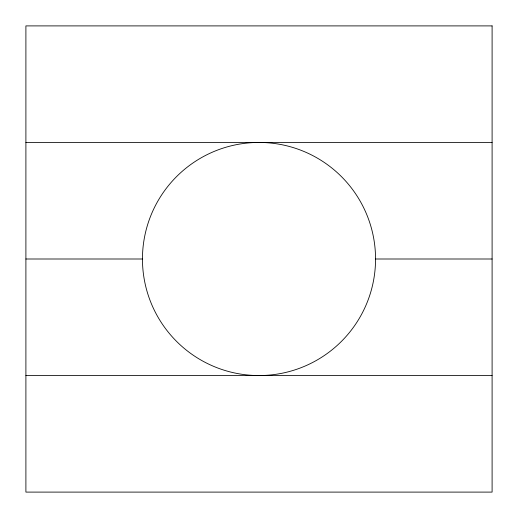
<?xml version="1.0" encoding="UTF-8"?>
<svg xmlns="http://www.w3.org/2000/svg" width="518" height="518" viewBox="0 0 518 518"><rect width="100%" height="100%" fill="white"/><g stroke="black" fill="none" stroke-linecap="round" stroke-linejoin="round"><path stroke-width="0.78" d="M25.9 142.45L492.1 142.45M25.9 259L142.45 259M375.55 259A116.55 116.55 0 0 0 200.725 158.068A116.55 116.55 0 0 0 200.725 359.932A116.55 116.55 0 0 0 375.55 259L492.1 259M25.9 375.55L492.1 375.55M492.1 25.9L25.9 25.9L25.9 492.1L492.1 492.1L492.1 25.9"/></g></svg>
